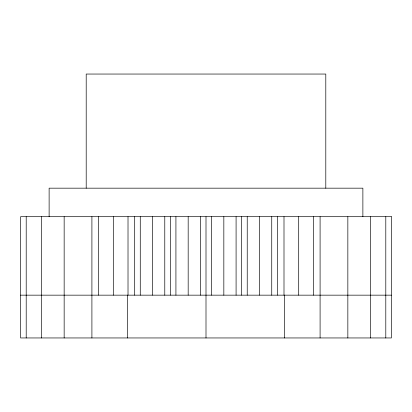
<?xml version="1.0" encoding="UTF-8"?>
<svg xmlns="http://www.w3.org/2000/svg" width="412" height="412" viewBox="0 0 412 412"><rect width="100%" height="100%" fill="white"/><g stroke="black" fill="none" stroke-linecap="round" stroke-linejoin="round"><path stroke-width="0.62" d="M20.6 295.157L391.4 295.157M385.797 216.697L385.797 337.953M370.512 216.697L370.512 337.953M362.879 216.697L362.879 188.171L49.121 188.171L49.121 216.697M347.846 216.697L347.846 337.953M325.799 188.171L325.799 74.047L86.201 74.047L86.201 188.171M320.093 216.697L320.093 337.953M313.408 216.697L313.408 295.157M298.7 216.697L298.7 295.157M284.44 295.157L284.44 337.953M283.997 216.697L283.997 295.157M277.312 216.697L277.312 295.157M271.74 216.697L271.74 295.157M259.488 216.697L259.488 295.157M247.231 216.697L247.231 295.157M241.659 216.697L241.659 295.157M236.086 216.697L236.086 295.157M223.834 216.697L223.834 295.157M211.577 216.697L211.577 295.157M206.005 216.697L206 337.953M200.433 216.697L200.433 295.157M188.176 216.697L188.176 295.157M175.924 216.697L175.924 295.157M170.352 216.697L170.352 295.157M164.779 216.697L164.779 295.157M152.522 216.697L152.522 295.157M140.271 216.697L140.271 295.157M134.698 216.697L134.698 295.157M128.014 216.697L128.014 295.157M127.56 295.157L127.56 337.953M113.305 216.697L113.305 295.157M98.592 216.697L98.592 295.157M91.907 216.697L91.907 337.953M64.154 216.697L64.154 337.953M41.488 216.697L41.488 337.953M26.203 216.697L26.203 337.953M391.4 216.697L20.6 216.697L20.6 337.953L391.4 337.953L391.4 216.697"/></g></svg>
